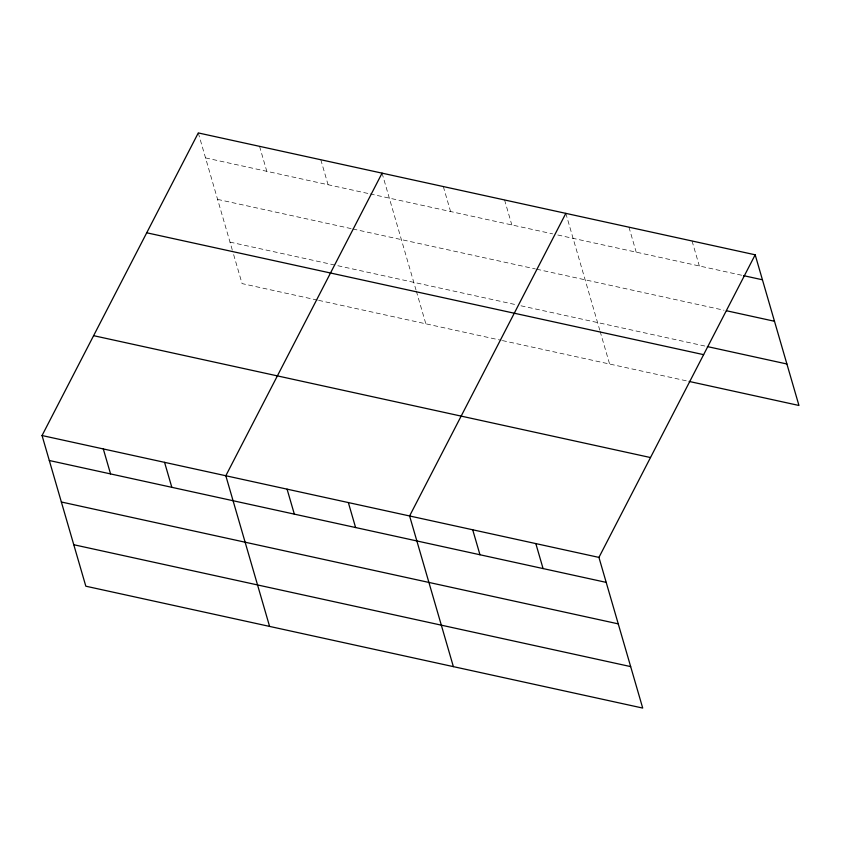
<?xml version="1.0" encoding="UTF-8"?>
<svg xmlns="http://www.w3.org/2000/svg" width="841" height="841" viewBox="0 0 841 841"><rect width="100%" height="100%" fill="white"/><g stroke="black" fill="none" stroke-linecap="round" stroke-linejoin="round"><path stroke-width="0.63" stroke-dasharray="4.21 3.15" d="M205.551 157.908L368.905 193.661M370.177 193.935L552.674 233.872M557.783 234.996L742.235 275.364M217.598 199.391L351.601 228.71M352.873 228.994L535.37 268.931M536.653 269.204L723.996 310.213M230.014 242.124L515.88 304.684M520.989 305.798L706.114 346.313M317.362 300.079L242.061 283.596L232.568 250.923M318.634 300.353L501.131 340.29M502.403 340.573L689.136 381.436M692.059 240.989L699.323 265.966M628.952 227.175L636.206 252.153M565.835 213.362L599.749 330.093M600.117 331.354L609.609 364.027M504.579 199.958L511.833 224.936M443.323 186.555L450.576 211.533M382.066 173.151L415.98 289.882M416.337 291.133L425.84 323.817M320.81 159.737L328.064 184.726M259.554 146.334L266.807 171.312M198.287 132.931L232.2 249.661"/><path stroke-width="1.26" d="M755.176 254.802L598.939 557.404L642.713 708.069L85.824 586.198L42.05 435.533L198.287 132.931L755.176 254.802L798.95 405.467L689.136 381.436M382.066 173.151L225.819 475.754L269.593 626.419M565.835 213.362L409.599 515.964L453.373 666.629M743.497 275.638L762.43 279.78M726.519 310.76L774.487 321.262M707.376 346.587L786.903 363.995M146.733 232.789L703.623 354.66M93.614 335.675L650.492 457.546M42.05 435.533L598.939 557.404M49.304 460.511L606.193 582.382M61.361 501.993L618.24 623.864M73.777 544.726L630.655 666.598M535.822 543.591L543.076 568.569M472.705 529.777L479.969 554.755M348.342 502.561L355.596 527.538M287.075 489.157L294.339 514.135M164.563 462.34L171.827 487.328M103.306 448.936L110.56 473.914"/></g></svg>
